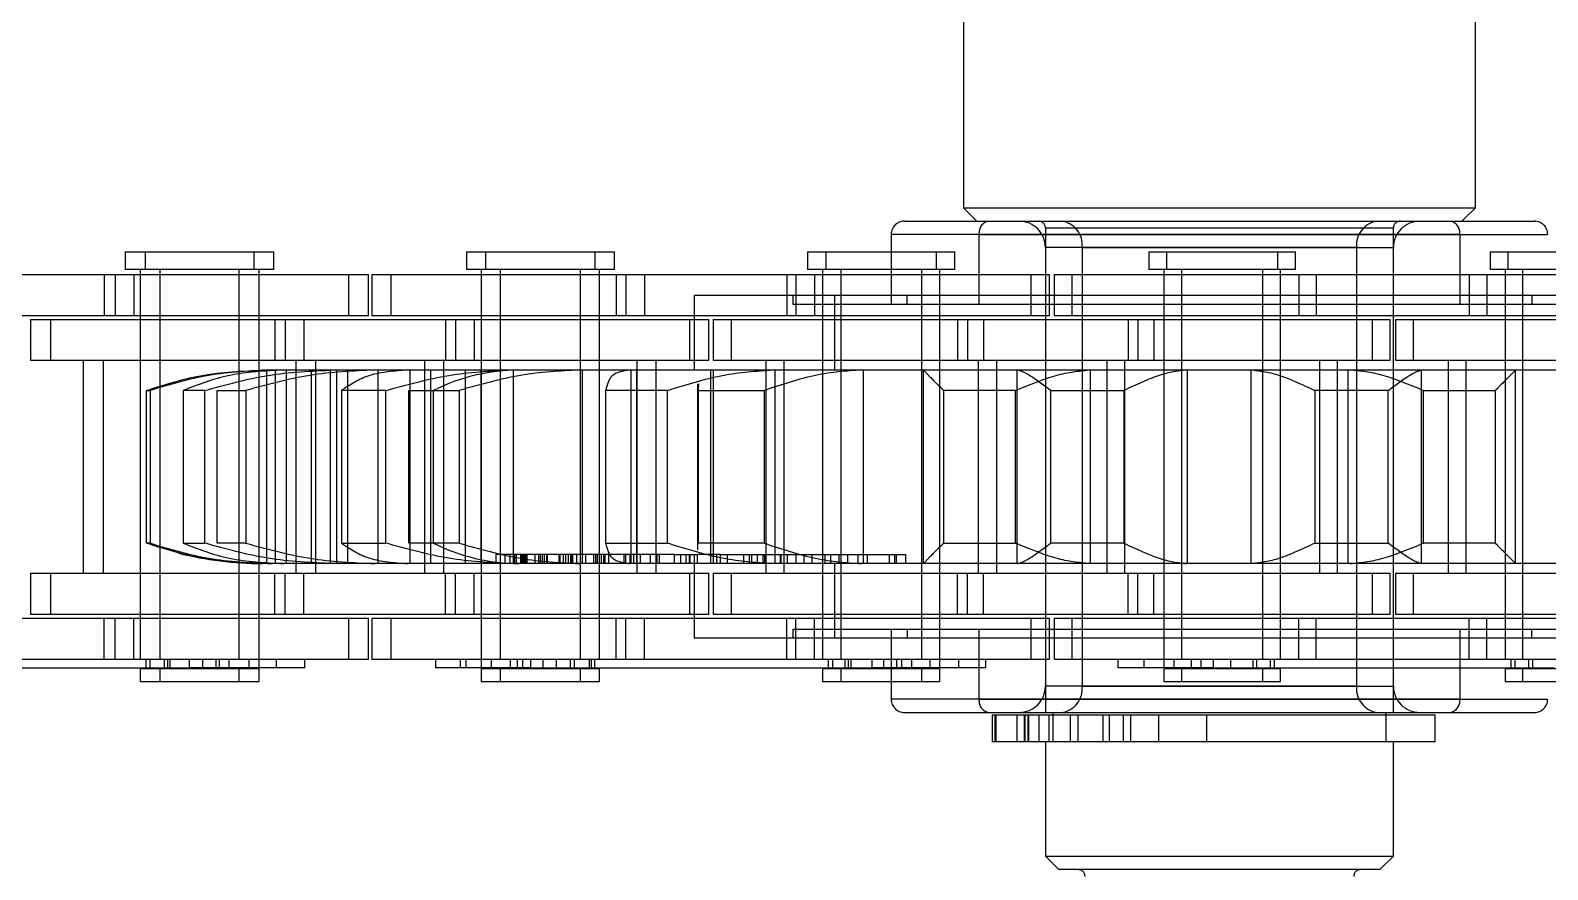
# Model space of a CAD drawing. Header units: metres. Extents: x 0 to 21025, y 0 to 14850.
# Drawn here: x 2999.5 to 3056, y 9066.4 to 9097.6 of the extents above; entities that cross this region are included whole.
import ezdxf

# ---------------------------------------------------------------- set-up
doc = ezdxf.new("R2010")
doc.units = ezdxf.units.M
doc.header["$LTSCALE"] = 25
doc.linetypes.add('HIDDEN2', pattern=[4.7625, 3.175, -1.5875])
doc.layers.add('ST1', color=7, linetype='HIDDEN2')

msp = doc.modelspace()

# ---------------------------------------------------------------- linework, layer by layer
at = {"layer": 'ST1'}
for p, q in [((3034.236, 9121.619), (3034.236, 9091.029)), ((3053.286, 9091.029), (3053.286, 9121.619)), ((3034.236, 9091.029), (3053.286, 9091.029)), ((3034.236, 9091.029), (3034.736, 9090.529)), ((3052.786, 9090.529), (3053.286, 9091.029)), ((3032.035, 9090.529), (3052.348, 9090.529)), ((3037.286, 9090.279), (3037.286, 9072.239)), ((3037.288, 9090.279), (3050.234, 9090.279)), ((3050.236, 9072.239), (3050.236, 9090.279)), ((3052.348, 9090.529), (3055.488, 9090.529)), ((3031.546, 9090.04), (3031.546, 9087.44)), ((3052.706, 9090.04), (3031.562, 9090.04)), ((3034.817, 9087.44), (3034.817, 9090.04)), ((3034.817, 9090.04), (3055.96, 9090.04)), ((3052.706, 9090.04), (3052.706, 9087.44)), ((3003.037, 9089.384), (3007.834, 9089.384)), ((3003.037, 9089.384), (3003.037, 9088.725)), ((3003.777, 9089.384), (3003.777, 9088.725)), ((3007.834, 9089.384), (3008.574, 9089.384)), ((3007.834, 9088.725), (3007.834, 9089.384)), ((3008.574, 9088.725), (3008.574, 9089.384)), ((3015.737, 9089.384), (3020.534, 9089.384)), ((3015.737, 9089.384), (3015.737, 9088.725)), ((3016.446, 9089.384), (3016.446, 9088.725)), ((3020.534, 9089.384), (3021.243, 9089.384)), ((3020.534, 9088.725), (3020.534, 9089.384)), ((3021.243, 9088.725), (3021.243, 9089.384)), ((3028.437, 9089.384), (3033.234, 9089.384)), ((3028.437, 9089.384), (3028.437, 9088.725)), ((3029.115, 9089.384), (3029.115, 9088.725)), ((3033.234, 9089.384), (3033.912, 9089.384)), ((3033.234, 9088.725), (3033.234, 9089.384)), ((3033.912, 9088.725), (3033.912, 9089.384)), ((3037.286, 9089.551), (3037.286, 9073.216)), ((3048.869, 9089.551), (3037.299, 9089.551)), ((3038.654, 9089.551), (3038.654, 9073.216)), ((3038.654, 9089.551), (3050.223, 9089.551)), ((3041.137, 9089.384), (3045.934, 9089.384)), ((3041.137, 9089.384), (3041.137, 9088.725)), ((3041.792, 9089.384), (3041.792, 9088.725)), ((3045.934, 9089.384), (3046.589, 9089.384)), ((3045.934, 9088.725), (3045.934, 9089.384)), ((3046.589, 9088.725), (3046.589, 9089.384)), ((3048.869, 9073.216), (3048.869, 9089.551)), ((3050.236, 9073.216), (3050.236, 9089.551)), ((3053.837, 9089.384), (3058.634, 9089.384)), ((3053.837, 9089.384), (3053.837, 9088.725)), ((3054.492, 9089.384), (3054.492, 9088.725)), ((2995.911, 9088.541), (3002.261, 9088.541)), ((3002.261, 9088.541), (3002.261, 9087.021)), ((3002.261, 9088.541), (3011.356, 9088.541)), ((3002.66, 9088.541), (3002.66, 9087.021)), ((3007.834, 9088.725), (3003.037, 9088.725)), ((3003.355, 9088.541), (3003.355, 9087.021)), ((3003.591, 9088.725), (3003.591, 9074.227)), ((3003.591, 9088.541), (3003.591, 9087.021)), ((3004.33, 9088.725), (3004.33, 9074.227)), ((3004.33, 9088.541), (3004.33, 9087.021)), ((3007.281, 9074.227), (3007.281, 9088.725)), ((3007.281, 9087.021), (3007.281, 9088.541)), ((3008.574, 9088.725), (3007.834, 9088.725)), ((3008.02, 9074.227), (3008.02, 9088.725)), ((3008.02, 9087.021), (3008.02, 9088.541)), ((3011.356, 9088.541), (3012.095, 9088.541)), ((3011.356, 9087.021), (3011.356, 9088.541)), ((3012.095, 9087.021), (3012.095, 9088.541)), ((3012.216, 9088.541), (3021.311, 9088.541)), ((3012.216, 9088.541), (3012.216, 9087.021)), ((3012.924, 9088.541), (3012.924, 9087.021)), ((3020.534, 9088.725), (3015.737, 9088.725)), ((3016.291, 9088.725), (3016.291, 9074.227)), ((3016.291, 9088.541), (3016.291, 9087.021)), ((3016.999, 9088.725), (3016.999, 9074.227)), ((3016.999, 9088.541), (3016.999, 9087.021)), ((3019.981, 9074.227), (3019.981, 9088.725)), ((3019.981, 9087.021), (3019.981, 9088.541)), ((3021.243, 9088.725), (3020.534, 9088.725)), ((3020.689, 9074.227), (3020.689, 9088.725)), ((3020.689, 9087.021), (3020.689, 9088.541)), ((3021.311, 9088.541), (3021.311, 9087.021)), ((3021.311, 9088.541), (3027.661, 9088.541)), ((3021.664, 9088.541), (3021.664, 9087.021)), ((3022.359, 9088.541), (3022.359, 9087.021)), ((3027.661, 9088.541), (3027.661, 9087.021)), ((3027.661, 9088.541), (3036.756, 9088.541)), ((3027.999, 9088.541), (3027.999, 9087.021)), ((3033.234, 9088.725), (3028.437, 9088.725)), ((3028.694, 9088.541), (3028.694, 9087.021)), ((3028.991, 9088.725), (3028.991, 9074.227)), ((3028.991, 9088.541), (3028.991, 9087.021)), ((3029.669, 9088.725), (3029.669, 9074.227)), ((3029.669, 9088.541), (3029.669, 9087.021)), ((3032.681, 9074.227), (3032.681, 9088.725)), ((3032.681, 9087.021), (3032.681, 9088.541)), ((3033.912, 9088.725), (3033.234, 9088.725)), ((3033.359, 9074.227), (3033.359, 9088.725)), ((3033.359, 9087.021), (3033.359, 9088.541)), ((3036.756, 9088.541), (3037.434, 9088.541)), ((3036.756, 9087.021), (3036.756, 9088.541)), ((3037.434, 9087.021), (3037.434, 9088.541)), ((3037.616, 9088.541), (3046.711, 9088.541)), ((3037.616, 9088.541), (3037.616, 9087.021)), ((3038.271, 9088.541), (3038.271, 9087.021)), ((3045.934, 9088.725), (3041.137, 9088.725)), ((3041.691, 9088.725), (3041.691, 9074.227)), ((3041.691, 9088.541), (3041.691, 9087.021)), ((3042.346, 9088.725), (3042.346, 9074.227)), ((3042.346, 9088.541), (3042.346, 9087.021)), ((3045.381, 9074.227), (3045.381, 9088.725)), ((3045.381, 9087.021), (3045.381, 9088.541)), ((3046.589, 9088.725), (3045.934, 9088.725)), ((3046.036, 9074.227), (3046.036, 9088.725)), ((3046.036, 9087.021), (3046.036, 9088.541)), ((3046.711, 9088.541), (3046.711, 9087.021)), ((3046.711, 9088.541), (3053.061, 9088.541)), ((3047.366, 9088.541), (3047.366, 9087.021)), ((3053.061, 9088.541), (3053.061, 9087.021)), ((3053.061, 9088.541), (3062.156, 9088.541)), ((3053.716, 9088.541), (3053.716, 9087.021)), ((3058.634, 9088.725), (3053.837, 9088.725)), ((3054.391, 9088.725), (3054.391, 9074.227)), ((3054.391, 9088.541), (3054.391, 9087.021)), ((3055.046, 9088.725), (3055.046, 9074.227)), ((3055.046, 9088.541), (3055.046, 9087.021)), ((3058.072, 9087.759), (3024.217, 9087.759)), ((3024.217, 9087.759), (3024.217, 9084.989)), ((3027.882, 9087.759), (3027.882, 9087.44)), ((3027.882, 9087.44), (3055.389, 9087.44)), ((3029.45, 9084.989), (3029.45, 9087.759)), ((3032.134, 9087.44), (3032.134, 9087.759)), ((3055.389, 9087.759), (3055.389, 9087.44)), ((3055.389, 9087.44), (3059.641, 9087.44)), ((2995.911, 9087.021), (3002.261, 9087.021)), ((2999.516, 9086.869), (3008.611, 9086.869)), ((2999.516, 9086.869), (2999.516, 9085.349)), ((3000.255, 9086.869), (3000.255, 9085.349)), ((3002.261, 9087.021), (3011.356, 9087.021)), ((3003.591, 9086.869), (3003.591, 9085.349)), ((3004.33, 9086.869), (3004.33, 9085.349)), ((3007.281, 9085.349), (3007.281, 9086.869)), ((3008.02, 9085.349), (3008.02, 9086.869)), ((3008.611, 9086.869), (3008.611, 9085.349)), ((3008.611, 9086.869), (3014.961, 9086.869)), ((3008.995, 9086.869), (3008.995, 9085.349)), ((3009.69, 9086.869), (3009.69, 9085.349)), ((3011.356, 9087.021), (3012.095, 9087.021)), ((3012.216, 9087.021), (3021.311, 9087.021)), ((3014.961, 9086.869), (3014.961, 9085.349)), ((3014.961, 9086.869), (3024.056, 9086.869)), ((3015.33, 9086.869), (3015.33, 9085.349)), ((3016.024, 9086.869), (3016.024, 9085.349)), ((3016.291, 9086.869), (3016.291, 9085.349)), ((3016.999, 9086.869), (3016.999, 9085.349)), ((3019.981, 9085.349), (3019.981, 9086.869)), ((3020.689, 9085.349), (3020.689, 9086.869)), ((3021.311, 9087.021), (3027.661, 9087.021)), ((3024.056, 9086.869), (3024.764, 9086.869)), ((3024.056, 9085.349), (3024.056, 9086.869)), ((3024.764, 9085.349), (3024.764, 9086.869)), ((3024.916, 9086.869), (3034.011, 9086.869)), ((3024.916, 9086.869), (3024.916, 9085.349)), ((3025.594, 9086.869), (3025.594, 9085.349)), ((3027.661, 9087.021), (3036.756, 9087.021)), ((3028.991, 9086.869), (3028.991, 9085.349)), ((3029.669, 9086.869), (3029.669, 9085.349)), ((3032.681, 9085.349), (3032.681, 9086.869)), ((3033.359, 9085.349), (3033.359, 9086.869)), ((3034.011, 9086.869), (3034.011, 9085.349)), ((3034.011, 9086.869), (3040.361, 9086.869)), ((3034.382, 9086.869), (3034.382, 9085.349)), ((3034.984, 9086.869), (3034.984, 9085.349)), ((3036.756, 9087.021), (3037.434, 9087.021)), ((3037.616, 9087.021), (3046.711, 9087.021)), ((3040.361, 9086.869), (3040.361, 9085.349)), ((3040.361, 9086.869), (3049.456, 9086.869)), ((3040.72, 9086.869), (3040.72, 9085.349)), ((3041.322, 9086.869), (3041.322, 9085.349)), ((3041.691, 9086.869), (3041.691, 9085.349)), ((3042.346, 9086.869), (3042.346, 9085.349)), ((3045.381, 9085.349), (3045.381, 9086.869)), ((3046.036, 9085.349), (3046.036, 9086.869)), ((3046.711, 9087.021), (3053.061, 9087.021)), ((3049.456, 9086.869), (3050.111, 9086.869)), ((3049.456, 9085.349), (3049.456, 9086.869)), ((3050.111, 9085.349), (3050.111, 9086.869)), ((3050.316, 9086.869), (3059.411, 9086.869)), ((3050.316, 9086.869), (3050.316, 9085.349)), ((3050.971, 9086.869), (3050.971, 9085.349)), ((3053.061, 9087.021), (3062.156, 9087.021)), ((3054.391, 9086.869), (3054.391, 9085.349)), ((3055.046, 9086.869), (3055.046, 9085.349)), ((2999.516, 9085.349), (3008.611, 9085.349)), ((3001.476, 9085.349), (3001.476, 9077.419)), ((3002.215, 9085.349), (3002.215, 9077.419)), ((3003.591, 9085.349), (3003.591, 9077.419)), ((3004.33, 9085.349), (3004.33, 9077.419)), ((3007.281, 9077.419), (3007.281, 9085.349)), ((3008.02, 9077.419), (3008.02, 9085.349)), ((3008.611, 9085.349), (3014.961, 9085.349)), ((3009.396, 9077.419), (3009.396, 9085.349)), ((3010.135, 9077.419), (3010.135, 9085.349)), ((3014.176, 9085.349), (3014.176, 9077.419)), ((3014.884, 9085.349), (3014.884, 9077.419)), ((3014.961, 9085.349), (3024.056, 9085.349)), ((3016.291, 9085.349), (3016.291, 9077.419)), ((3016.999, 9085.349), (3016.999, 9077.419)), ((3019.981, 9077.419), (3019.981, 9085.349)), ((3020.689, 9077.419), (3020.689, 9085.349)), ((3022.096, 9077.419), (3022.096, 9085.349)), ((3022.804, 9077.419), (3022.804, 9085.349)), ((3024.056, 9085.349), (3024.764, 9085.349)), ((3024.916, 9085.349), (3034.011, 9085.349)), ((3026.876, 9085.349), (3026.876, 9077.419)), ((3027.554, 9085.349), (3027.554, 9077.419)), ((3028.991, 9085.349), (3028.991, 9077.419)), ((3029.669, 9085.349), (3029.669, 9077.419)), ((3032.681, 9077.419), (3032.681, 9085.349)), ((3033.359, 9077.419), (3033.359, 9085.349)), ((3034.011, 9085.349), (3040.361, 9085.349)), ((3034.796, 9077.419), (3034.796, 9085.349)), ((3035.474, 9077.419), (3035.474, 9085.349)), ((3039.576, 9085.349), (3039.576, 9077.419)), ((3040.231, 9085.349), (3040.231, 9077.419)), ((3040.361, 9085.349), (3049.456, 9085.349)), ((3041.691, 9085.349), (3041.691, 9077.419)), ((3042.346, 9085.349), (3042.346, 9077.419)), ((3045.381, 9077.419), (3045.381, 9085.349)), ((3046.036, 9077.419), (3046.036, 9085.349)), ((3047.496, 9077.419), (3047.496, 9085.349)), ((3048.151, 9077.419), (3048.151, 9085.349)), ((3049.456, 9085.349), (3050.111, 9085.349)), ((3050.316, 9085.349), (3059.411, 9085.349)), ((3052.276, 9085.349), (3052.276, 9077.419)), ((3052.931, 9085.349), (3052.931, 9077.419)), ((3054.391, 9085.349), (3054.391, 9077.419)), ((3055.046, 9085.349), (3055.046, 9077.419)), ((3008.154, 9084.989), (3008.18, 9084.989)), ((3008.18, 9084.989), (3008.304, 9084.989)), ((3008.304, 9077.779), (3008.304, 9084.989)), ((3008.304, 9084.989), (3008.929, 9084.989)), ((3008.63, 9077.779), (3008.63, 9084.989)), ((3008.929, 9084.989), (3010.788, 9084.989)), ((3009.041, 9077.779), (3009.041, 9084.989)), ((3009.968, 9077.779), (3009.968, 9084.989)), ((3010.681, 9077.779), (3010.681, 9084.989)), ((3010.788, 9084.989), (3010.917, 9084.989)), ((3010.917, 9077.779), (3010.917, 9084.989)), ((3010.917, 9084.989), (3013.557, 9084.989)), ((3011.33, 9077.779), (3011.33, 9084.989)), ((3012.456, 9077.779), (3012.456, 9084.989)), ((3013.557, 9084.989), (3017.373, 9084.989)), ((3013.64, 9077.779), (3013.64, 9084.989)), ((3014.413, 9077.779), (3014.413, 9084.989)), ((3015.709, 9077.779), (3015.709, 9084.989)), ((3016.281, 9077.779), (3016.281, 9084.989)), ((3017.373, 9084.989), (3017.491, 9084.989)), ((3017.491, 9077.779), (3017.491, 9084.989)), ((3017.491, 9084.989), (3021.828, 9084.989)), ((3020.058, 9077.779), (3020.058, 9084.989)), ((3021.828, 9084.989), (3027.141, 9084.989)), ((3021.872, 9077.779), (3021.872, 9084.989)), ((3022.076, 9077.779), (3022.076, 9084.989)), ((3024.832, 9077.779), (3024.832, 9084.989)), ((3024.936, 9077.779), (3024.936, 9084.989)), ((3027.141, 9084.989), (3027.233, 9084.989)), ((3027.233, 9077.779), (3027.233, 9084.989)), ((3027.233, 9084.989), (3032.744, 9084.989)), ((3030.519, 9077.779), (3030.519, 9084.989)), ((3032.744, 9084.989), (3038.913, 9084.989)), ((3032.744, 9077.779), (3032.744, 9084.989)), ((3036.239, 9077.779), (3036.239, 9084.989)), ((3038.913, 9084.989), (3038.969, 9084.989)), ((3038.969, 9077.779), (3038.969, 9084.989)), ((3038.969, 9084.989), (3044.945, 9084.989)), ((3042.577, 9077.779), (3042.577, 9084.989)), ((3044.945, 9077.779), (3044.945, 9084.989)), ((3044.945, 9084.989), (3044.989, 9084.989)), ((3044.989, 9084.989), (3051.271, 9084.989)), ((3048.553, 9077.779), (3048.553, 9084.989)), ((3051.271, 9084.989), (3051.284, 9084.989)), ((3051.284, 9077.779), (3051.284, 9084.989)), ((3051.284, 9084.989), (3057.003, 9084.989)), ((3054.778, 9077.779), (3054.778, 9084.989)), ((3003.827, 9078.541), (3003.827, 9084.227)), ((3003.827, 9084.227), (3003.967, 9084.227)), ((3003.967, 9084.227), (3003.967, 9078.541)), ((3006.007, 9084.227), (3005.202, 9084.227)), ((3005.202, 9084.227), (3005.202, 9078.541)), ((3006.007, 9078.541), (3006.007, 9084.227)), ((3006.463, 9078.541), (3006.463, 9084.227)), ((3006.463, 9084.227), (3007.532, 9084.227)), ((3007.532, 9084.227), (3007.532, 9078.541)), ((3012.741, 9084.227), (3011.087, 9084.227)), ((3011.087, 9084.227), (3011.087, 9078.541)), ((3012.741, 9078.541), (3012.741, 9084.227)), ((3013.598, 9078.541), (3013.598, 9084.227)), ((3013.598, 9084.227), (3014.515, 9084.227)), ((3014.515, 9084.227), (3015.467, 9084.227)), ((3014.515, 9078.541), (3014.515, 9084.227)), ((3015.467, 9084.227), (3015.467, 9078.541)), ((3023.217, 9084.227), (3020.914, 9084.227)), ((3020.914, 9084.227), (3020.914, 9078.541)), ((3023.217, 9078.541), (3023.217, 9084.227)), ((3024.337, 9084.469), (3024.337, 9078.298)), ((3024.372, 9084.227), (3024.382, 9084.469)), ((3024.372, 9084.227), (3026.814, 9084.227)), ((3024.372, 9078.541), (3024.372, 9084.227)), ((3026.814, 9084.227), (3026.814, 9078.541)), ((3036.17, 9084.227), (3033.497, 9084.227)), ((3033.497, 9084.227), (3033.497, 9078.541)), ((3036.17, 9078.541), (3036.17, 9084.227)), ((3037.483, 9084.227), (3040.206, 9084.227)), ((3037.483, 9078.541), (3037.483, 9084.227)), ((3040.206, 9084.227), (3040.206, 9078.541)), ((3050.039, 9084.227), (3047.317, 9084.227)), ((3047.317, 9084.227), (3047.317, 9078.541)), ((3050.039, 9078.541), (3050.039, 9084.227)), ((3051.352, 9084.227), (3054.026, 9084.227)), ((3051.352, 9078.541), (3051.352, 9084.227)), ((3054.026, 9084.227), (3054.026, 9078.541)), ((3003.967, 9078.541), (3003.827, 9078.541)), ((3005.202, 9078.541), (3006.007, 9078.541)), ((3007.532, 9078.541), (3006.463, 9078.541)), ((3011.087, 9078.541), (3012.741, 9078.541)), ((3014.515, 9078.541), (3013.598, 9078.541)), ((3015.467, 9078.541), (3014.515, 9078.541)), ((3020.914, 9078.541), (3023.217, 9078.541)), ((3026.814, 9078.541), (3024.372, 9078.541)), ((3033.497, 9078.541), (3036.17, 9078.541)), ((3040.206, 9078.541), (3037.483, 9078.541)), ((3047.317, 9078.541), (3050.039, 9078.541)), ((3054.026, 9078.541), (3051.352, 9078.541)), ((3008.18, 9077.779), (3008.154, 9077.779)), ((3008.304, 9077.779), (3008.18, 9077.779)), ((3008.929, 9077.779), (3008.304, 9077.779)), ((3010.788, 9077.779), (3008.929, 9077.779)), ((3010.917, 9077.779), (3010.788, 9077.779)), ((3013.557, 9077.779), (3010.917, 9077.779)), ((3017.373, 9077.779), (3013.557, 9077.779)), ((3017.371, 9078.113), (3016.837, 9078.113)), ((3016.837, 9078.113), (3016.837, 9077.779)), ((3017.172, 9078.113), (3017.172, 9077.779)), ((3017.371, 9077.779), (3017.371, 9078.113)), ((3020.184, 9078.113), (3017.371, 9078.113)), ((3017.491, 9077.779), (3017.373, 9077.779)), ((3021.828, 9077.779), (3017.491, 9077.779)), ((3017.495, 9078.113), (3017.495, 9077.779)), ((3017.532, 9078.113), (3017.532, 9077.779)), ((3017.599, 9077.779), (3017.599, 9078.113)), ((3017.752, 9078.113), (3017.752, 9077.779)), ((3017.768, 9078.113), (3017.768, 9077.779)), ((3017.808, 9078.113), (3017.808, 9077.779)), ((3017.821, 9078.113), (3017.821, 9077.779)), ((3017.88, 9078.113), (3017.88, 9077.779)), ((3017.889, 9078.113), (3017.889, 9077.779)), ((3017.927, 9078.113), (3017.927, 9077.779)), ((3017.953, 9078.113), (3017.953, 9077.779)), ((3017.975, 9078.113), (3017.975, 9077.779)), ((3017.983, 9078.113), (3017.983, 9077.779)), ((3018.287, 9078.113), (3018.287, 9077.779)), ((3018.421, 9078.113), (3018.421, 9077.779)), ((3018.479, 9078.113), (3018.479, 9077.779)), ((3018.553, 9078.113), (3018.553, 9077.779)), ((3018.634, 9078.113), (3018.634, 9077.779)), ((3018.716, 9078.113), (3018.716, 9077.779)), ((3018.74, 9078.113), (3018.74, 9077.779)), ((3019.175, 9078.113), (3019.175, 9077.779)), ((3019.216, 9078.113), (3019.216, 9077.779)), ((3019.336, 9078.113), (3019.336, 9077.779)), ((3019.336, 9078.113), (3019.336, 9077.779)), ((3019.422, 9078.113), (3019.422, 9077.779)), ((3019.518, 9078.113), (3019.518, 9077.779)), ((3019.617, 9078.113), (3019.617, 9077.779)), ((3019.65, 9078.113), (3019.65, 9077.779)), ((3019.687, 9078.113), (3019.687, 9077.779)), ((3019.849, 9077.779), (3019.849, 9078.113)), ((3020.84, 9078.113), (3020.184, 9078.113)), ((3020.184, 9077.779), (3020.184, 9078.113)), ((3020.47, 9078.113), (3020.47, 9077.779)), ((3020.537, 9078.113), (3020.537, 9077.779)), ((3020.604, 9078.113), (3020.604, 9077.779)), ((3020.748, 9078.113), (3020.748, 9077.779)), ((3021.02, 9078.113), (3020.84, 9078.113)), ((3020.84, 9078.113), (3020.84, 9077.779)), ((3020.889, 9078.113), (3020.889, 9077.779)), ((3021.02, 9078.113), (3021.02, 9077.779)), ((3021.654, 9078.113), (3021.02, 9078.113)), ((3021.598, 9078.113), (3021.598, 9077.779)), ((3021.6, 9078.113), (3021.6, 9077.779)), ((3021.654, 9078.113), (3021.654, 9077.779)), ((3021.813, 9078.113), (3021.654, 9078.113)), ((3021.813, 9078.113), (3021.813, 9077.779)), ((3021.85, 9078.113), (3021.813, 9078.113)), ((3027.141, 9077.779), (3021.828, 9077.779)), ((3022.201, 9078.113), (3021.85, 9078.113)), ((3021.85, 9078.113), (3021.85, 9077.779)), ((3021.95, 9078.113), (3021.95, 9077.779)), ((3022.201, 9078.113), (3022.201, 9077.779)), ((3023.47, 9078.113), (3022.201, 9078.113)), ((3022.572, 9078.113), (3022.572, 9077.779)), ((3022.823, 9078.113), (3022.823, 9077.779)), ((3022.911, 9078.113), (3022.911, 9077.779)), ((3023.47, 9078.113), (3023.47, 9077.779)), ((3023.47, 9078.113), (3023.71, 9078.113)), ((3023.71, 9078.113), (3023.903, 9078.113)), ((3023.71, 9078.113), (3023.71, 9077.779)), ((3023.903, 9078.113), (3024.214, 9078.113)), ((3023.903, 9078.113), (3023.903, 9077.779)), ((3023.904, 9078.113), (3023.904, 9077.779)), ((3024.028, 9078.113), (3024.028, 9077.779)), ((3024.052, 9078.113), (3024.052, 9077.779)), ((3024.214, 9078.113), (3024.214, 9077.779)), ((3024.214, 9078.113), (3024.329, 9078.113)), ((3024.217, 9077.779), (3024.217, 9075.009)), ((3024.323, 9078.113), (3024.323, 9077.779)), ((3025.186, 9078.113), (3024.329, 9078.113)), ((3024.329, 9078.113), (3024.329, 9077.779)), ((3025.041, 9078.113), (3025.041, 9077.779)), ((3025.186, 9078.113), (3025.186, 9077.779)), ((3025.186, 9078.113), (3025.437, 9078.113)), ((3025.437, 9078.113), (3025.437, 9077.779)), ((3025.437, 9078.113), (3026.264, 9078.113)), ((3026.053, 9078.113), (3026.053, 9077.779)), ((3026.264, 9078.113), (3026.559, 9078.113)), ((3026.264, 9078.113), (3026.264, 9077.779)), ((3026.353, 9078.113), (3026.353, 9077.779)), ((3026.559, 9078.113), (3026.559, 9077.779)), ((3026.559, 9078.113), (3027.409, 9078.113)), ((3026.772, 9078.113), (3026.772, 9077.779)), ((3026.831, 9078.113), (3026.831, 9077.779)), ((3027.233, 9077.779), (3027.141, 9077.779)), ((3032.744, 9077.779), (3027.233, 9077.779)), ((3027.409, 9078.113), (3027.409, 9077.779)), ((3027.409, 9078.113), (3027.441, 9078.113)), ((3027.441, 9078.113), (3027.441, 9077.779)), ((3027.441, 9078.113), (3028.291, 9078.113)), ((3027.673, 9078.113), (3027.673, 9077.779)), ((3028.002, 9078.113), (3028.002, 9077.779)), ((3028.291, 9078.113), (3028.589, 9078.113)), ((3028.291, 9078.113), (3028.291, 9077.779)), ((3028.589, 9078.113), (3028.589, 9077.779)), ((3028.589, 9078.113), (3029.592, 9078.113)), ((3029.082, 9078.113), (3029.082, 9077.779)), ((3029.281, 9078.113), (3029.281, 9077.779)), ((3029.45, 9075.009), (3029.45, 9077.779)), ((3029.592, 9078.113), (3029.921, 9078.113)), ((3029.592, 9078.113), (3029.592, 9077.779)), ((3029.921, 9078.113), (3029.921, 9077.779)), ((3029.921, 9078.113), (3030.301, 9078.113)), ((3030.301, 9078.113), (3031.727, 9078.113)), ((3030.301, 9078.113), (3030.301, 9077.779)), ((3030.652, 9078.113), (3030.652, 9077.779)), ((3031.474, 9078.113), (3031.474, 9077.779)), ((3031.673, 9078.113), (3031.673, 9077.779)), ((3031.727, 9078.113), (3032.077, 9078.113)), ((3031.727, 9078.113), (3031.727, 9077.779)), ((3032.077, 9078.113), (3032.077, 9077.779)), ((3038.913, 9077.779), (3032.744, 9077.779)), ((3038.969, 9077.779), (3038.913, 9077.779)), ((3044.945, 9077.779), (3038.969, 9077.779)), ((3044.989, 9077.779), (3044.945, 9077.779)), ((3051.271, 9077.779), (3044.989, 9077.779)), ((3051.284, 9077.779), (3051.271, 9077.779)), ((3057.003, 9077.779), (3051.284, 9077.779)), ((2999.516, 9077.419), (3008.611, 9077.419)), ((2999.516, 9077.419), (2999.516, 9075.899)), ((3000.255, 9077.419), (3000.255, 9075.899)), ((3003.591, 9077.419), (3003.591, 9075.899)), ((3004.33, 9077.419), (3004.33, 9075.899)), ((3007.281, 9075.899), (3007.281, 9077.419)), ((3008.02, 9075.899), (3008.02, 9077.419)), ((3008.611, 9075.899), (3008.611, 9077.419)), ((3008.611, 9077.419), (3014.961, 9077.419)), ((3008.995, 9075.899), (3008.995, 9077.419)), ((3009.69, 9075.899), (3009.69, 9077.419)), ((3014.961, 9075.899), (3014.961, 9077.419)), ((3014.961, 9077.419), (3024.056, 9077.419)), ((3015.33, 9075.899), (3015.33, 9077.419)), ((3016.024, 9075.899), (3016.024, 9077.419)), ((3016.291, 9077.419), (3016.291, 9075.899)), ((3016.999, 9077.419), (3016.999, 9075.899)), ((3019.981, 9075.899), (3019.981, 9077.419)), ((3020.689, 9075.899), (3020.689, 9077.419)), ((3024.056, 9077.419), (3024.764, 9077.419)), ((3024.056, 9075.899), (3024.056, 9077.419)), ((3024.764, 9075.899), (3024.764, 9077.419)), ((3024.916, 9077.419), (3034.011, 9077.419)), ((3024.916, 9077.419), (3024.916, 9075.899)), ((3025.594, 9077.419), (3025.594, 9075.899)), ((3028.991, 9077.419), (3028.991, 9075.899)), ((3029.669, 9077.419), (3029.669, 9075.899)), ((3032.681, 9075.899), (3032.681, 9077.419)), ((3033.359, 9075.899), (3033.359, 9077.419)), ((3034.011, 9075.899), (3034.011, 9077.419)), ((3034.011, 9077.419), (3040.361, 9077.419)), ((3034.382, 9075.899), (3034.382, 9077.419)), ((3034.984, 9075.899), (3034.984, 9077.419)), ((3040.361, 9075.899), (3040.361, 9077.419)), ((3040.361, 9077.419), (3049.456, 9077.419)), ((3040.72, 9075.899), (3040.72, 9077.419)), ((3041.322, 9075.899), (3041.322, 9077.419)), ((3041.691, 9077.419), (3041.691, 9075.899)), ((3042.346, 9077.419), (3042.346, 9075.899)), ((3045.381, 9075.899), (3045.381, 9077.419)), ((3046.036, 9075.899), (3046.036, 9077.419)), ((3049.456, 9077.419), (3050.111, 9077.419)), ((3049.456, 9075.899), (3049.456, 9077.419)), ((3050.111, 9075.899), (3050.111, 9077.419)), ((3050.316, 9077.419), (3059.411, 9077.419)), ((3050.316, 9077.419), (3050.316, 9075.899)), ((3050.971, 9077.419), (3050.971, 9075.899)), ((3054.391, 9077.419), (3054.391, 9075.899)), ((3055.046, 9077.419), (3055.046, 9075.899)), ((2995.911, 9075.747), (3002.261, 9075.747)), ((2999.516, 9075.899), (3008.611, 9075.899)), ((3002.261, 9074.227), (3002.261, 9075.747)), ((3002.261, 9075.747), (3011.356, 9075.747)), ((3002.66, 9074.227), (3002.66, 9075.747)), ((3003.355, 9074.227), (3003.355, 9075.747)), ((3003.591, 9075.747), (3003.591, 9074.227)), ((3004.33, 9075.747), (3004.33, 9074.227)), ((3007.281, 9074.227), (3007.281, 9075.747)), ((3008.02, 9073.894), (3008.02, 9075.747)), ((3008.611, 9075.899), (3014.961, 9075.899)), ((3011.356, 9075.747), (3012.095, 9075.747)), ((3011.356, 9074.227), (3011.356, 9075.747)), ((3012.095, 9074.227), (3012.095, 9075.747)), ((3012.216, 9075.747), (3021.311, 9075.747)), ((3012.216, 9075.747), (3012.216, 9074.227)), ((3012.924, 9075.747), (3012.924, 9074.227)), ((3014.961, 9075.899), (3024.056, 9075.899)), ((3016.291, 9075.747), (3016.291, 9073.894)), ((3016.999, 9075.747), (3016.999, 9074.227)), ((3019.981, 9074.227), (3019.981, 9075.747)), ((3020.689, 9074.227), (3020.689, 9075.747)), ((3021.311, 9074.227), (3021.311, 9075.747)), ((3021.311, 9075.747), (3027.661, 9075.747)), ((3021.664, 9074.227), (3021.664, 9075.747)), ((3022.359, 9074.227), (3022.359, 9075.747)), ((3024.056, 9075.899), (3024.764, 9075.899)), ((3024.916, 9075.899), (3034.011, 9075.899)), ((3027.661, 9074.227), (3027.661, 9075.747)), ((3027.661, 9075.747), (3036.756, 9075.747)), ((3027.999, 9074.227), (3027.999, 9075.747)), ((3028.694, 9074.227), (3028.694, 9075.747)), ((3028.991, 9075.747), (3028.991, 9074.227)), ((3029.669, 9075.747), (3029.669, 9074.227)), ((3032.681, 9074.227), (3032.681, 9075.747)), ((3033.359, 9073.894), (3033.359, 9075.747)), ((3034.011, 9075.899), (3040.361, 9075.899)), ((3036.756, 9075.747), (3037.434, 9075.747)), ((3036.756, 9074.227), (3036.756, 9075.747)), ((3037.434, 9074.227), (3037.434, 9075.747)), ((3037.616, 9075.747), (3046.711, 9075.747)), ((3037.616, 9075.747), (3037.616, 9074.227)), ((3038.271, 9075.747), (3038.271, 9074.227)), ((3040.361, 9075.899), (3049.456, 9075.899)), ((3041.691, 9075.747), (3041.691, 9073.894)), ((3042.346, 9075.747), (3042.346, 9074.227)), ((3045.381, 9074.227), (3045.381, 9075.747)), ((3046.036, 9074.227), (3046.036, 9075.747)), ((3046.711, 9074.227), (3046.711, 9075.747)), ((3046.711, 9075.747), (3053.061, 9075.747)), ((3047.366, 9074.227), (3047.366, 9075.747)), ((3049.456, 9075.899), (3050.111, 9075.899)), ((3050.316, 9075.899), (3059.411, 9075.899)), ((3053.061, 9074.227), (3053.061, 9075.747)), ((3053.061, 9075.747), (3062.156, 9075.747)), ((3053.716, 9074.227), (3053.716, 9075.747)), ((3054.391, 9075.747), (3054.391, 9074.227)), ((3055.046, 9075.747), (3055.046, 9074.227)), ((3058.072, 9075.009), (3024.217, 9075.009)), ((3055.389, 9075.327), (3027.882, 9075.327)), ((3027.882, 9075.327), (3027.882, 9075.009)), ((3031.546, 9075.327), (3031.546, 9072.727)), ((3032.134, 9075.327), (3032.134, 9075.009)), ((3034.817, 9072.727), (3034.817, 9075.327)), ((3052.706, 9075.327), (3052.706, 9072.727)), ((3055.389, 9075.009), (3055.389, 9075.327)), ((3059.641, 9075.327), (3055.389, 9075.327)), ((2992.736, 9073.894), (3005.436, 9073.894)), ((2995.911, 9074.227), (3002.261, 9074.227)), ((3002.261, 9074.227), (3011.356, 9074.227)), ((3007.281, 9073.858), (3003.591, 9073.858)), ((3003.591, 9073.858), (3003.591, 9073.384)), ((3003.817, 9073.894), (3003.817, 9074.227)), ((3003.96, 9074.227), (3003.96, 9073.858)), ((3004.33, 9073.858), (3004.33, 9073.384)), ((3004.499, 9073.894), (3004.499, 9074.227)), ((3004.622, 9073.894), (3004.622, 9074.227)), ((3004.699, 9074.227), (3004.699, 9073.858)), ((3005.436, 9073.894), (3005.436, 9074.227)), ((3008.666, 9073.894), (3005.436, 9073.894)), ((3005.928, 9073.894), (3005.928, 9074.227)), ((3006.422, 9073.894), (3006.422, 9074.227)), ((3006.543, 9073.894), (3006.543, 9074.227)), ((3006.912, 9073.858), (3006.912, 9074.227)), ((3008.02, 9073.858), (3007.281, 9073.858)), ((3007.281, 9073.384), (3007.281, 9073.858)), ((3007.651, 9073.858), (3007.651, 9074.227)), ((3008.02, 9073.384), (3008.02, 9073.858)), ((3008.666, 9073.894), (3008.666, 9074.227)), ((3009.727, 9073.894), (3008.666, 9073.894)), ((3009.727, 9073.894), (3009.727, 9074.227)), ((3011.356, 9074.227), (3012.095, 9074.227)), ((3012.216, 9074.227), (3021.311, 9074.227)), ((3014.584, 9074.227), (3014.584, 9073.894)), ((3018.136, 9073.894), (3014.584, 9073.894)), ((3015.519, 9073.894), (3015.519, 9074.227)), ((3015.724, 9073.894), (3015.724, 9074.227)), ((3019.981, 9073.858), (3016.291, 9073.858)), ((3016.291, 9073.858), (3016.291, 9073.384)), ((3016.66, 9074.227), (3016.66, 9073.858)), ((3016.999, 9073.858), (3016.999, 9073.384)), ((3017.368, 9074.227), (3017.368, 9073.858)), ((3017.637, 9073.894), (3017.637, 9074.227)), ((3017.843, 9073.894), (3017.843, 9074.227)), ((3018.136, 9073.894), (3018.136, 9074.227)), ((3018.136, 9073.894), (3030.836, 9073.894)), ((3018.597, 9073.894), (3018.597, 9074.227)), ((3019.091, 9073.894), (3019.091, 9074.227)), ((3019.612, 9073.858), (3019.612, 9074.227)), ((3019.755, 9073.894), (3019.755, 9074.227)), ((3020.689, 9073.858), (3019.981, 9073.858)), ((3019.981, 9073.384), (3019.981, 9073.858)), ((3020.32, 9073.858), (3020.32, 9074.227)), ((3020.398, 9073.894), (3020.398, 9074.227)), ((3020.521, 9073.894), (3020.521, 9074.227)), ((3020.689, 9073.384), (3020.689, 9073.858)), ((3021.311, 9074.227), (3027.661, 9074.227)), ((3027.661, 9074.227), (3036.756, 9074.227)), ((3032.681, 9073.858), (3028.991, 9073.858)), ((3028.991, 9073.858), (3028.991, 9073.384)), ((3029.217, 9073.894), (3029.217, 9074.227)), ((3029.36, 9074.227), (3029.36, 9073.858)), ((3029.669, 9073.858), (3029.669, 9073.384)), ((3029.837, 9073.894), (3029.837, 9074.227)), ((3029.96, 9073.894), (3029.96, 9074.227)), ((3030.038, 9074.227), (3030.038, 9073.858)), ((3030.836, 9073.894), (3030.836, 9074.227)), ((3034.066, 9073.894), (3030.836, 9073.894)), ((3031.267, 9073.894), (3031.267, 9074.227)), ((3031.761, 9073.894), (3031.761, 9074.227)), ((3031.943, 9073.894), (3031.943, 9074.227)), ((3032.312, 9073.858), (3032.312, 9074.227)), ((3033.359, 9073.858), (3032.681, 9073.858)), ((3032.681, 9073.384), (3032.681, 9073.858)), ((3032.99, 9073.858), (3032.99, 9074.227)), ((3033.359, 9073.384), (3033.359, 9073.858)), ((3034.066, 9073.894), (3034.066, 9074.227)), ((3035.066, 9073.894), (3034.066, 9073.894)), ((3035.066, 9073.894), (3035.066, 9074.227)), ((3036.756, 9074.227), (3037.434, 9074.227)), ((3037.616, 9074.227), (3046.711, 9074.227)), ((3039.984, 9074.227), (3039.984, 9073.894)), ((3043.536, 9073.894), (3039.984, 9073.894)), ((3040.96, 9073.894), (3040.96, 9074.227)), ((3045.381, 9073.858), (3041.691, 9073.858)), ((3041.691, 9073.858), (3041.691, 9073.384)), ((3042.06, 9074.227), (3042.06, 9073.858)), ((3042.346, 9073.858), (3042.346, 9073.384)), ((3042.715, 9074.227), (3042.715, 9073.858)), ((3043.084, 9073.894), (3043.084, 9074.227)), ((3043.536, 9073.894), (3043.536, 9074.227)), ((3043.536, 9073.894), (3056.236, 9073.894)), ((3044.191, 9073.894), (3044.191, 9074.227)), ((3045.012, 9073.858), (3045.012, 9074.227)), ((3045.155, 9073.894), (3045.155, 9074.227)), ((3046.036, 9073.858), (3045.381, 9073.858)), ((3045.381, 9073.384), (3045.381, 9073.858)), ((3045.667, 9073.858), (3045.667, 9074.227)), ((3045.81, 9073.894), (3045.81, 9074.227)), ((3046.036, 9073.384), (3046.036, 9073.858)), ((3046.711, 9074.227), (3053.061, 9074.227)), ((3053.061, 9074.227), (3062.156, 9074.227)), ((3058.081, 9073.858), (3054.391, 9073.858)), ((3054.391, 9073.858), (3054.391, 9073.384)), ((3054.617, 9073.894), (3054.617, 9074.227)), ((3054.76, 9074.227), (3054.76, 9073.858)), ((3055.046, 9073.858), (3055.046, 9073.384)), ((3055.272, 9073.894), (3055.272, 9074.227)), ((3055.415, 9074.227), (3055.415, 9073.858)), ((3003.591, 9073.384), (3007.281, 9073.384)), ((3007.281, 9073.384), (3008.02, 9073.384)), ((3016.291, 9073.384), (3019.981, 9073.384)), ((3019.981, 9073.384), (3020.689, 9073.384)), ((3028.991, 9073.384), (3032.681, 9073.384)), ((3032.681, 9073.384), (3033.359, 9073.384)), ((3041.691, 9073.384), (3045.381, 9073.384)), ((3045.381, 9073.384), (3046.036, 9073.384)), ((3054.391, 9073.384), (3058.081, 9073.384)), ((3052.706, 9072.727), (3031.562, 9072.727)), ((3034.817, 9072.727), (3055.96, 9072.727)), ((3048.869, 9073.216), (3037.299, 9073.216)), ((3038.654, 9073.216), (3050.223, 9073.216)), ((3032.035, 9072.239), (3052.348, 9072.239)), ((3035.403, 9072.139), (3035.306, 9072.139)), ((3035.306, 9072.139), (3035.306, 9071.139)), ((3035.403, 9072.139), (3035.403, 9071.139)), ((3037.043, 9072.139), (3035.403, 9072.139)), ((3035.445, 9072.139), (3035.445, 9071.139)), ((3036.223, 9072.139), (3036.223, 9071.139)), ((3036.497, 9072.139), (3036.497, 9071.139)), ((3036.518, 9072.139), (3036.518, 9071.139)), ((3036.627, 9072.139), (3036.627, 9071.139)), ((3036.667, 9071.139), (3036.667, 9072.139)), ((3037.043, 9072.139), (3037.043, 9071.139)), ((3037.409, 9072.139), (3037.043, 9072.139)), ((3037.409, 9072.139), (3037.409, 9071.139)), ((3039.656, 9072.139), (3037.409, 9072.139)), ((3037.561, 9072.239), (3037.561, 9071.139)), ((3037.561, 9072.139), (3037.561, 9071.139)), ((3038.218, 9071.139), (3038.218, 9072.139)), ((3038.495, 9072.139), (3038.495, 9071.139)), ((3039.422, 9072.139), (3039.422, 9071.139)), ((3039.656, 9072.139), (3039.656, 9071.139)), ((3040.455, 9072.139), (3039.656, 9072.139)), ((3039.659, 9072.139), (3039.659, 9071.139)), ((3040.195, 9071.139), (3040.195, 9072.139)), ((3040.455, 9072.139), (3040.455, 9071.139)), ((3041.49, 9072.139), (3040.455, 9072.139)), ((3041.49, 9072.139), (3041.49, 9071.139)), ((3043.286, 9072.139), (3041.49, 9072.139)), ((3043.286, 9072.139), (3043.286, 9071.139)), ((3051.784, 9072.139), (3043.286, 9072.139)), ((3049.961, 9071.139), (3049.961, 9072.239)), ((3049.961, 9071.139), (3049.961, 9072.139)), ((3051.784, 9071.139), (3051.784, 9072.139)), ((3052.348, 9072.239), (3055.488, 9072.239)), ((3035.403, 9071.139), (3035.306, 9071.139)), ((3037.043, 9071.139), (3035.403, 9071.139)), ((3037.409, 9071.139), (3037.043, 9071.139)), ((3037.286, 9071.139), (3037.286, 9066.884)), ((3039.656, 9071.139), (3037.409, 9071.139)), ((3040.455, 9071.139), (3039.656, 9071.139)), ((3041.49, 9071.139), (3040.455, 9071.139)), ((3043.286, 9071.139), (3041.49, 9071.139)), ((3051.784, 9071.139), (3043.286, 9071.139)), ((3050.236, 9066.884), (3050.236, 9071.139)), ((3037.286, 9066.884), (3050.236, 9066.884)), ((3037.286, 9066.884), (3037.786, 9066.384)), ((3049.736, 9066.384), (3050.236, 9066.884)), ((3049.736, 9066.384), (3037.786, 9066.384))]:
    msp.add_line(p, q, dxfattribs=at)
for centre, radius, start, end in [((3032.035, 9090.04), 0.489, 90, 180), ((3035.252, 9090.097), 0.439, 100.155, 187.4179), ((3036.309, 9089.551), 0.977, 0, 90), ((3037.036, 9090.279), 0.25, 0, 90), ((3037.766, 9089.644), 0.893, 354.0656, 82.4687), ((3049.757, 9089.644), 0.893, 97.5313, 185.9344), ((3051.214, 9089.551), 0.977, 90, 180), ((3050.486, 9090.279), 0.25, 90, 180), ((3052.271, 9090.097), 0.439, 352.5821, 79.845), ((3055.488, 9090.04), 0.489, 0, 90), ((3017.721, 9077.866), 7.123, 90.2648, 116.7448), ((3017.721, 9084.901), 7.123, 243.2552, 269.7352), ((3008.154, 9090.477), 12.699, 255.6953, 270), ((3032.035, 9072.727), 0.489, 180, 270), ((3035.252, 9072.671), 0.439, 172.5821, 259.845), ((3036.309, 9073.216), 0.977, 270, 0), ((3037.766, 9073.123), 0.893, 277.5313, 5.9344), ((3049.757, 9073.123), 0.893, 174.0656, 262.4687), ((3051.214, 9073.216), 0.977, 180, 270), ((3052.271, 9072.671), 0.439, 280.155, 7.4179), ((3055.488, 9072.727), 0.489, 270, 0), ((3038.511, 9066.134), 0.25, 0, 90), ((3049.011, 9066.134), 0.25, 90, 180)]:
    msp.add_arc(centre, radius, start, end, dxfattribs=at)
for points, knots in [([(3003.827, 9084.227), (3004.501, 9084.443), (3005.847, 9084.875), (3007.403, 9084.951), (3008.18, 9084.989)], [0, 0, 0, 0, 0.500529, 1, 1, 1, 1]), ([(3008.502, 9084.989), (3007.703, 9084.951), (3006.103, 9084.875), (3004.68, 9084.443), (3003.967, 9084.227)], [0, 0, 0, 0, 0.49948, 1, 1, 1, 1]), ([(3008.929, 9084.989), (3008.238, 9084.951), (3006.855, 9084.875), (3005.753, 9084.443), (3005.202, 9084.227)], [0, 0, 0, 0, 0.499427, 1, 1, 1, 1]), ([(3006.007, 9084.227), (3006.783, 9084.443), (3008.332, 9084.875), (3009.97, 9084.951), (3010.788, 9084.989)], [0, 0, 0, 0, 0.500514, 1, 1, 1, 1]), ([(3012.329, 9084.989), (3011.518, 9084.951), (3009.893, 9084.875), (3008.32, 9084.443), (3007.532, 9084.227)], [0, 0, 0, 0, 0.499459, 1, 1, 1, 1]), ([(3013.557, 9084.989), (3013.058, 9084.951), (3012.059, 9084.876), (3011.412, 9084.443), (3011.087, 9084.227)], [0, 0, 0, 0, 0.499098, 1, 1, 1, 1]), ([(3012.741, 9084.227), (3013.524, 9084.443), (3015.09, 9084.875), (3016.612, 9084.951), (3017.373, 9084.989)], [0, 0, 0, 0, 0.500261, 1, 1, 1, 1]), ([(3019.946, 9084.989), (3019.221, 9084.951), (3017.769, 9084.876), (3016.235, 9084.443), (3015.467, 9084.227)], [0, 0, 0, 0, 0.499098, 1, 1, 1, 1]), ([(3021.828, 9084.989), (3021.581, 9084.951), (3021.086, 9084.875), (3020.971, 9084.443), (3020.914, 9084.227)], [0, 0, 0, 0, 0.4994185, 1, 1, 1, 1]), ([(3023.217, 9084.227), (3023.913, 9084.443), (3025.306, 9084.875), (3026.529, 9084.951), (3027.141, 9084.989)], [0, 0, 0, 0, 0.500133, 1, 1, 1, 1]), ([(3030.436, 9084.989), (3029.885, 9084.951), (3028.779, 9084.876), (3027.47, 9084.443), (3026.814, 9084.227)], [0, 0, 0, 0, 0.499124, 1, 1, 1, 1]), ([(3032.744, 9084.989), (3032.779, 9084.951), (3032.848, 9084.875), (3033.28, 9084.443), (3033.497, 9084.227)], [0, 0, 0, 0, 0.499479, 1, 1, 1, 1]), ([(3036.17, 9084.227), (3036.697, 9084.443), (3037.749, 9084.875), (3038.526, 9084.951), (3038.913, 9084.989)], [0, 0, 0, 0, 0.500372, 1, 1, 1, 1]), ([(3037.483, 9084.227), (3037.191, 9084.443), (3036.606, 9084.875), (3036.37, 9084.951), (3036.252, 9084.989)], [0, 0, 0, 0, 0.500513, 1, 1, 1, 1]), ([(3042.533, 9084.989), (3042.221, 9084.951), (3041.596, 9084.875), (3040.669, 9084.443), (3040.206, 9084.227)], [0, 0, 0, 0, 0.499464, 1, 1, 1, 1]), ([(3044.989, 9084.989), (3045.301, 9084.951), (3045.927, 9084.875), (3046.853, 9084.443), (3047.317, 9084.227)], [0, 0, 0, 0, 0.499464, 1, 1, 1, 1]), ([(3051.352, 9084.227), (3050.826, 9084.443), (3049.773, 9084.875), (3048.997, 9084.951), (3048.609, 9084.989)], [0, 0, 0, 0, 0.500372, 1, 1, 1, 1]), ([(3050.039, 9084.227), (3050.332, 9084.443), (3050.917, 9084.875), (3051.153, 9084.951), (3051.271, 9084.989)], [0, 0, 0, 0, 0.500513, 1, 1, 1, 1]), ([(3054.779, 9084.989), (3054.744, 9084.951), (3054.675, 9084.875), (3054.242, 9084.443), (3054.026, 9084.227)], [0, 0, 0, 0, 0.499479, 1, 1, 1, 1]), ([(3008.18, 9077.779), (3007.403, 9077.816), (3005.847, 9077.892), (3004.501, 9078.324), (3003.827, 9078.541)], [0, 0, 0, 0, 0.499464, 1, 1, 1, 1]), ([(3003.967, 9078.541), (3004.68, 9078.324), (3006.103, 9077.892), (3007.703, 9077.816), (3008.502, 9077.779)], [0, 0, 0, 0, 0.500513, 1, 1, 1, 1]), ([(3005.202, 9078.541), (3005.753, 9078.324), (3006.855, 9077.892), (3008.238, 9077.816), (3008.929, 9077.779)], [0, 0, 0, 0, 0.500372, 1, 1, 1, 1]), ([(3010.788, 9077.779), (3009.97, 9077.816), (3008.332, 9077.892), (3006.783, 9078.324), (3006.007, 9078.541)], [0, 0, 0, 0, 0.499479, 1, 1, 1, 1]), ([(3007.532, 9078.541), (3008.32, 9078.324), (3009.893, 9077.892), (3011.518, 9077.816), (3012.329, 9077.779)], [0, 0, 0, 0, 0.500533, 1, 1, 1, 1]), ([(3011.087, 9078.541), (3011.411, 9078.324), (3012.058, 9077.892), (3013.057, 9077.816), (3013.557, 9077.779)], [0, 0, 0, 0, 0.500133, 1, 1, 1, 1]), ([(3017.373, 9077.779), (3016.613, 9077.816), (3015.09, 9077.892), (3013.525, 9078.324), (3012.741, 9078.541)], [0, 0, 0, 0, 0.499419, 1, 1, 1, 1]), ([(3015.467, 9078.541), (3016.234, 9078.324), (3017.768, 9077.892), (3019.22, 9077.816), (3019.946, 9077.779)], [0, 0, 0, 0, 0.500133, 1, 1, 1, 1]), ([(3020.914, 9078.541), (3020.971, 9078.324), (3021.086, 9077.892), (3021.58, 9077.816), (3021.828, 9077.779)], [0, 0, 0, 0, 0.500261, 1, 1, 1, 1]), ([(3027.141, 9077.779), (3026.53, 9077.816), (3025.307, 9077.892), (3023.914, 9078.324), (3023.217, 9078.541)], [0, 0, 0, 0, 0.499098, 1, 1, 1, 1]), ([(3026.814, 9078.541), (3027.469, 9078.324), (3028.778, 9077.892), (3029.884, 9077.816), (3030.436, 9077.779)], [0, 0, 0, 0, 0.500152, 1, 1, 1, 1]), ([(3033.497, 9078.541), (3033.28, 9078.324), (3032.848, 9077.892), (3032.779, 9077.816), (3032.744, 9077.779)], [0, 0, 0, 0, 0.500514, 1, 1, 1, 1]), ([(3038.913, 9077.779), (3038.526, 9077.816), (3037.749, 9077.892), (3036.697, 9078.324), (3036.17, 9078.541)], [0, 0, 0, 0, 0.499427, 1, 1, 1, 1]), ([(3036.252, 9077.779), (3036.37, 9077.816), (3036.606, 9077.892), (3037.191, 9078.324), (3037.483, 9078.541)], [0, 0, 0, 0, 0.49948, 1, 1, 1, 1]), ([(3040.206, 9078.541), (3040.669, 9078.324), (3041.596, 9077.892), (3042.221, 9077.816), (3042.533, 9077.779)], [0, 0, 0, 0, 0.500529, 1, 1, 1, 1]), ([(3047.317, 9078.541), (3046.853, 9078.324), (3045.927, 9077.892), (3045.301, 9077.816), (3044.989, 9077.779)], [0, 0, 0, 0, 0.500529, 1, 1, 1, 1]), ([(3048.609, 9077.779), (3048.997, 9077.816), (3049.773, 9077.892), (3050.826, 9078.324), (3051.352, 9078.541)], [0, 0, 0, 0, 0.499427, 1, 1, 1, 1]), ([(3051.271, 9077.779), (3051.153, 9077.816), (3050.917, 9077.892), (3050.332, 9078.324), (3050.039, 9078.541)], [0, 0, 0, 0, 0.49948, 1, 1, 1, 1]), ([(3054.026, 9078.541), (3054.242, 9078.324), (3054.675, 9077.892), (3054.744, 9077.816), (3054.779, 9077.779)], [0, 0, 0, 0, 0.500514, 1, 1, 1, 1])]:
    msp.add_open_spline(points, degree=3, knots=knots, dxfattribs=at)

doc.saveas('drawing.dxf')
